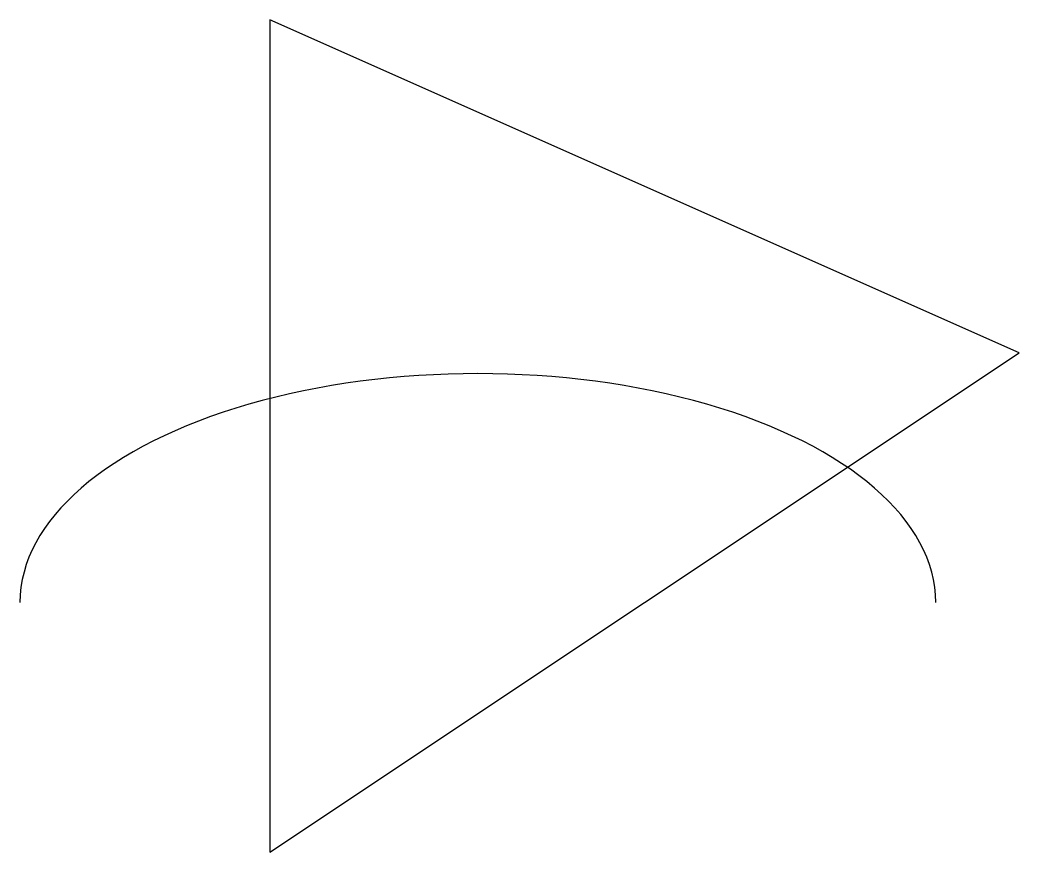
# Model space of a CAD drawing. Header units: millimetres. Extents: x 4 to 28, y 0 to 20.
import ezdxf

# ---------------------------------------------------------------- set-up
doc = ezdxf.new("R2010")
doc.units = ezdxf.units.MM
doc.layers.get('0').update_dxf_attribs({"lineweight": 25})

msp = doc.modelspace()

# ---------------------------------------------------------------- linework, layer by layer
at = {"flags": 128}
msp.add_lwpolyline([(10, 0), (28, 12), (10, 20)], close=True, dxfattribs=at)
msp.add_ellipse((15, 6), major_axis=(11, 0), ratio=0.5, start_param=0, end_param=3.141593)

doc.saveas('drawing.dxf')
